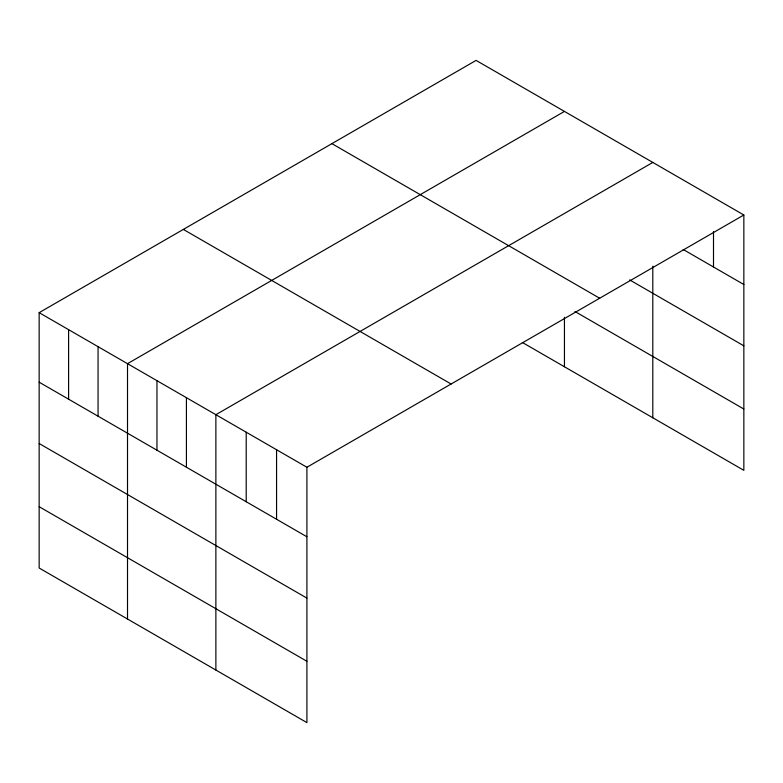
<?xml version="1.0" encoding="UTF-8"?>
<svg xmlns="http://www.w3.org/2000/svg" width="783" height="783" viewBox="0 0 783 783"><rect width="100%" height="100%" fill="white"/><g stroke="black" fill="none" stroke-linecap="round" stroke-linejoin="round"><path stroke-width="1.17" d="M39.15 312.662L306.907 467.255L306.907 722.601L39.15 568.008L39.15 312.662L476.093 60.399L743.85 214.992L743.85 470.338L522.369 342.465M564.445 111.411L127.512 363.674L127.512 619.03M652.807 162.433L215.873 414.696L215.873 670.042M306.907 467.255L743.85 214.992M683.158 249.474L743.85 284.513M629.669 279.913L743.85 345.832M331.894 143.641L599.661 298.235M574.967 311.517L743.85 409.02M183.339 229.419L451.106 384.003M39.15 382.192L306.907 536.776M39.15 443.511L306.907 598.104M39.15 506.689L306.907 661.283M713.499 231.621L713.499 266.993M652.807 266.151L652.807 417.779M564.445 317.232L564.445 366.757M276.565 449.736L276.565 519.256M246.214 432.216L246.214 501.737M186.423 397.686L186.423 467.216M156.962 380.685L156.962 450.205M98.061 346.673L98.061 416.194M68.601 329.672L68.601 399.193"/></g></svg>
